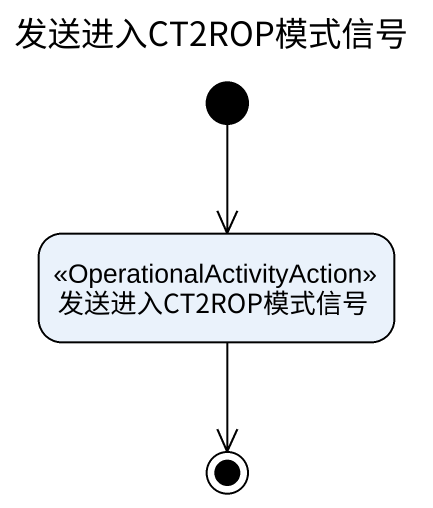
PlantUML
@startuml
title 发送进入CT2ROP模式信号
hide empty description
state 发送进入CT2ROP模式信号 <<OperationalActivityAction>>
[*] --> 发送进入CT2ROP模式信号
发送进入CT2ROP模式信号 --> [*]
@enduml
